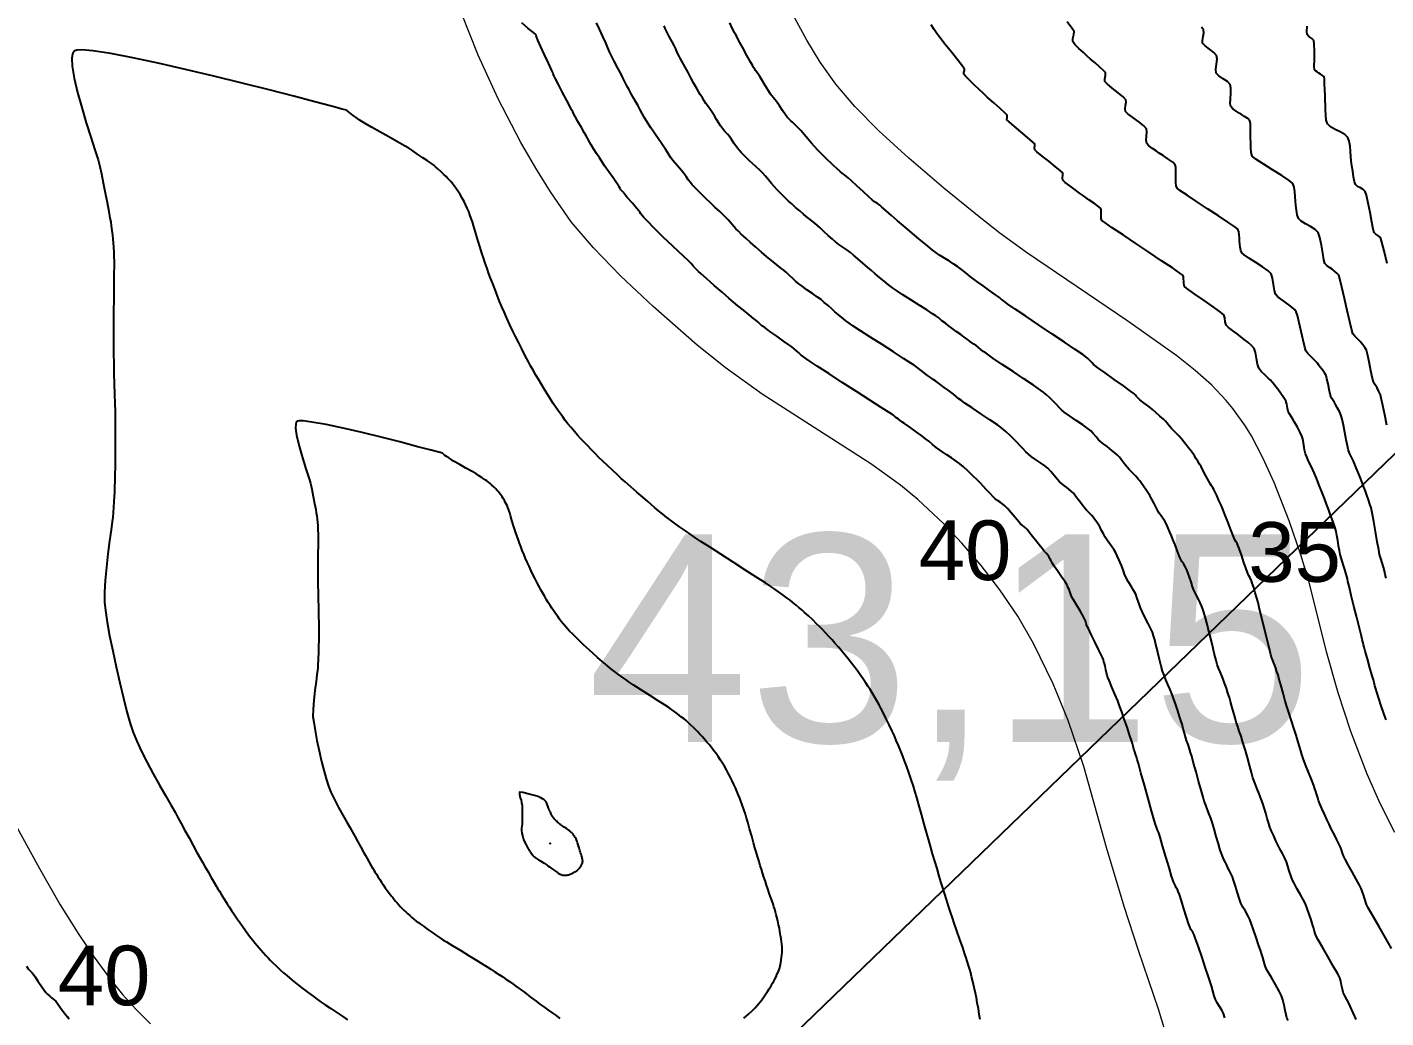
# Model space of a CAD drawing. Extents: x 27 to 849, y 0 to 853.
# Drawn here: x 456 to 571.7, y 157.4 to 241.8 of the extents above; entities that cross this region are included whole.
import ezdxf
from ezdxf.enums import TextEntityAlignment as Align

# ---------------------------------------------------------------- set-up
doc = ezdxf.new("R2010")
doc.units = 0
doc.header["$LTSCALE"] = 2
for name, color, linetype in [('Curva 1 m', 5, 'Continuous'), ('Curva Mestra', 1, 'Continuous'), ('REL_Ponto_Cotado_Altimetrico_P', 7, 'Continuous'), ('TXT - TEXTO 01', 142, 'Continuous')]:
    doc.layers.add(name, color=color, linetype=linetype)
doc.styles.add('ARIAL', font='arial.ttf')

msp = doc.modelspace()

# ---------------------------------------------------------------- linework, layer by layer
at = {"extrusion": (-0.049704, 0.050571, 0.997483), "elevation": -45.88}
msp.add_lwpolyline([(-371.68, 250.55), (-374.36, -58.63), (-849.75, -54.52), (-847.07, 254.67)], close=True, dxfattribs=at)
at = {"layer": 'Curva 1 m', "linetype": 'Continuous', "lineweight": -3}
for points, elevation in [([(558, 157.45), (557.89, 157.82), (557.75, 158.1), (557.56, 158.42), (557.36, 158.73), (557.21, 159.01), (557.1, 159.33), (556.99, 159.74), (556.87, 160.16), (556.77, 160.51), (556.63, 160.93), (556.37, 161.68), (556.07, 162.59), (555.76, 163.48), (555.52, 164.18), (555.39, 164.51), (555.28, 164.73), (555.13, 164.98), (555.02, 165.2), (554.92, 165.48), (554.74, 166.03), (554.52, 166.72), (554.31, 167.4), (554.14, 167.94), (554.05, 168.2), (553.98, 168.36), (553.88, 168.53), (553.8, 168.69), (553.73, 168.85), (553.65, 169.03), (553.58, 169.19), (553.48, 169.52), (553.26, 170.24), (552.99, 171.17), (552.71, 172.1), (552.49, 172.83), (552.38, 173.19), (552.29, 173.42), (552.19, 173.69), (552.1, 173.92), (552, 174.28), (551.77, 175.07), (551.48, 176.12), (551.16, 177.26), (550.87, 178.31), (550.65, 179.1), (550.55, 179.45), (550.48, 179.66), (550.4, 179.9), (550.34, 180.11), (550.27, 180.33), (550.2, 180.59), (550.14, 180.81), (550.06, 181.06), (549.9, 181.55), (549.68, 182.19), (549.45, 182.87), (549.24, 183.49), (549.08, 183.94), (548.89, 184.43), (548.64, 185.02), (548.39, 185.61), (548.18, 186.11), (548.06, 186.43), (547.97, 186.72), (547.88, 187.09), (547.81, 187.42), (547.76, 187.61), (547.72, 187.76), (547.67, 187.93), (547.62, 188.08), (547.51, 188.31), (547.26, 188.81), (546.95, 189.45), (546.64, 190.08), (546.39, 190.59), (546.27, 190.84), (546.21, 191.03), (546.14, 191.24), (546.07, 191.42), (545.94, 191.66), (545.69, 192.09), (545.39, 192.6), (545.13, 193.04), (544.99, 193.28), (544.9, 193.5), (544.81, 193.75), (544.74, 193.93), (544.68, 194.07), (544.61, 194.22), (544.55, 194.35), (544.4, 194.57), (544.11, 195), (543.77, 195.5), (543.48, 195.92), (543.34, 196.14), (543.22, 196.35), (543.14, 196.51), (543.09, 196.59), (543.04, 196.68), (542.93, 196.83), (542.83, 196.98), (542.77, 197.05), (542.71, 197.11), (542.61, 197.22), (542.47, 197.37), (542.32, 197.57), (542.01, 197.97), (541.64, 198.44), (541.33, 198.84), (541.18, 199.04), (541.04, 199.17), (540.9, 199.29), (540.74, 199.41), (540.58, 199.54), (540.44, 199.7), (540.15, 200.05), (539.8, 200.46), (539.49, 200.83), (539.28, 201.05), (539.1, 201.2), (538.87, 201.35), (538.64, 201.5), (538.45, 201.64), (538.27, 201.82), (538.02, 202.09), (537.72, 202.41), (537.44, 202.72), (537.19, 202.98), (536.92, 203.25), (536.55, 203.61), (536.14, 204), (535.76, 204.36), (535.44, 204.63), (535.13, 204.86), (534.74, 205.12), (534.34, 205.38), (533.98, 205.61), (533.71, 205.8), (533.44, 206.01), (533.12, 206.28), (532.81, 206.54), (532.53, 206.76), (532.21, 207), (531.72, 207.35), (531.18, 207.73), (530.74, 208.05), (530.51, 208.21), (530.36, 208.32), (530.19, 208.44), (530.06, 208.54), (529.94, 208.62), (529.82, 208.73), (529.7, 208.81), (529.43, 208.99), (528.75, 209.43), (527.78, 210.05), (526.64, 210.79), (525.43, 211.56), (524.28, 212.3), (523.3, 212.94), (522.61, 213.39), (522.32, 213.58), (522.12, 213.73), (521.91, 213.91), (521.72, 214.07), (521.53, 214.23), (521.32, 214.42), (521.12, 214.58), (520.89, 214.75), (520.42, 215.08), (519.85, 215.49), (519.27, 215.89), (518.82, 216.22), (518.59, 216.38), (518.42, 216.53), (518.24, 216.7), (518.08, 216.85), (517.87, 217.01), (517.49, 217.32), (517.01, 217.7), (516.54, 218.08), (516.16, 218.39), (515.78, 218.72), (515.19, 219.23), (514.52, 219.81), (513.89, 220.37), (513.4, 220.8), (513.18, 221.01), (513.04, 221.14), (512.89, 221.29), (512.77, 221.41), (512.66, 221.54), (512.55, 221.68), (512.44, 221.79), (512.28, 221.95), (511.93, 222.27), (511.48, 222.69), (510.99, 223.15), (510.55, 223.57), (510.21, 223.89), (509.83, 224.27), (509.36, 224.74), (508.9, 225.22), (508.53, 225.6), (508.36, 225.79), (508.27, 225.9), (508.18, 226.04), (508.09, 226.16), (507.91, 226.38), (507.55, 226.81), (507.12, 227.31), (506.76, 227.74), (506.58, 227.96), (506.51, 228.07), (506.43, 228.21), (506.36, 228.33), (506.21, 228.54), (505.91, 228.97), (505.54, 229.49), (505.19, 229.99), (504.94, 230.36), (504.74, 230.67), (504.49, 231.06), (504.25, 231.45), (504.05, 231.78), (503.94, 231.97), (503.83, 232.17), (503.71, 232.4), (503.6, 232.6), (503.46, 232.84), (503.21, 233.27), (502.92, 233.77), (502.68, 234.19), (502.56, 234.4), (502.47, 234.59), (502.38, 234.77), (502.26, 235.02), (501.97, 235.56), (501.61, 236.25), (501.26, 236.93), (500.98, 237.46), (500.86, 237.69), (500.81, 237.82), (500.77, 237.94), (500.66, 238.18), (500.41, 238.73), (500.08, 239.44), (499.76, 240.14), (499.51, 240.69), (499.41, 240.93), (499.37, 241.06), (499.33, 241.18), (499.14, 241.34), (498.69, 241.7), (498.13, 242.17)], 39), ([(563.4, 157.21), (563.28, 157.46), (563.23, 157.69), (563.15, 158.07), (563.06, 158.53), (562.96, 158.98), (562.85, 159.33), (562.65, 159.73), (562.33, 160.29), (561.98, 160.88), (561.67, 161.39), (561.5, 161.71), (561.41, 161.96), (561.32, 162.26), (561.24, 162.57), (561.17, 162.83), (561.07, 163.13), (560.89, 163.66), (560.68, 164.3), (560.46, 164.95), (560.26, 165.5), (560.14, 165.83), (559.97, 166.15), (559.76, 166.52), (559.55, 166.88), (559.38, 167.21), (559.26, 167.56), (559.09, 168.09), (558.91, 168.66), (558.76, 169.16), (558.66, 169.46), (558.55, 169.69), (558.42, 169.95), (558.28, 170.21), (558.17, 170.44), (558.06, 170.67), (557.93, 170.94), (557.81, 171.21), (557.72, 171.44), (557.62, 171.73), (557.47, 172.25), (557.28, 172.89), (557.09, 173.55), (556.92, 174.1), (556.82, 174.44), (556.69, 174.78), (556.54, 175.17), (556.38, 175.56), (556.26, 175.9), (556.16, 176.23), (555.99, 176.83), (555.78, 177.59), (555.56, 178.39), (555.35, 179.14), (555.19, 179.73), (555.1, 180.05), (555, 180.36), (554.88, 180.71), (554.76, 181.06), (554.67, 181.37), (554.57, 181.68), (554.47, 182.06), (554.37, 182.44), (554.27, 182.76), (554.16, 183.1), (554, 183.6), (553.81, 184.17), (553.62, 184.71), (553.48, 185.11), (553.34, 185.45), (553.17, 185.83), (553, 186.24), (552.84, 186.63), (552.71, 186.97), (552.59, 187.39), (552.45, 187.95), (552.31, 188.55), (552.19, 189.05), (552.12, 189.34), (552.04, 189.64), (551.94, 189.98), (551.84, 190.28), (551.71, 190.56), (551.48, 191.02), (551.21, 191.56), (550.97, 192.04), (550.83, 192.35), (550.73, 192.62), (550.63, 192.93), (550.53, 193.25), (550.43, 193.51), (550.26, 193.81), (550.03, 194.19), (549.79, 194.59), (549.62, 194.91), (549.48, 195.22), (549.34, 195.6), (549.2, 195.96), (549.1, 196.21), (548.99, 196.48), (548.85, 196.79), (548.72, 197.05), (548.55, 197.32), (548.27, 197.72), (547.99, 198.13), (547.82, 198.39), (547.68, 198.65), (547.52, 198.94), (547.42, 199.13), (547.33, 199.3), (547.22, 199.47), (547.1, 199.64), (546.92, 199.9), (546.8, 200.07), (546.69, 200.21), (546.57, 200.34), (546.44, 200.47), (546.24, 200.68), (546.07, 200.86), (545.89, 201.09), (545.6, 201.48), (545.3, 201.87), (545.11, 202.11), (544.94, 202.27), (544.73, 202.45), (544.55, 202.61), (544.35, 202.76), (544.11, 202.94), (543.92, 203.1), (543.74, 203.31), (543.48, 203.63), (543.2, 203.97), (542.94, 204.24), (542.68, 204.44), (542.31, 204.7), (541.9, 204.98), (541.53, 205.24), (541.28, 205.43), (541.05, 205.65), (540.8, 205.92), (540.55, 206.19), (540.33, 206.43), (540.07, 206.69), (539.72, 207.03), (539.35, 207.38), (539.02, 207.66), (538.65, 207.93), (538.01, 208.36), (537.24, 208.88), (536.49, 209.38), (535.88, 209.78), (535.57, 210), (535.36, 210.16), (535.12, 210.36), (534.89, 210.56), (534.68, 210.72), (534.45, 210.89), (534.11, 211.13), (533.73, 211.4), (533.39, 211.65), (533.16, 211.81), (532.95, 211.96), (532.69, 212.15), (532.44, 212.33), (532.26, 212.47), (532.03, 212.64), (531.77, 212.85), (531.55, 213.02), (531.27, 213.2), (530.64, 213.6), (529.79, 214.15), (528.83, 214.77), (527.85, 215.39), (526.98, 215.95), (526.33, 216.38), (526.01, 216.59), (525.72, 216.81), (525.4, 217.07), (525.09, 217.34), (524.81, 217.57), (524.54, 217.81), (524.22, 218.09), (523.9, 218.37), (523.62, 218.6), (523.32, 218.82), (522.89, 219.12), (522.42, 219.45), (522, 219.75), (521.72, 219.95), (521.48, 220.16), (521.21, 220.41), (520.93, 220.67), (520.7, 220.88), (520.47, 221.07), (520.18, 221.3), (519.85, 221.57), (519.53, 221.82), (519.26, 222.04), (518.98, 222.28), (518.56, 222.64), (518.08, 223.06), (517.62, 223.47), (517.24, 223.81), (517.02, 224), (516.82, 224.19), (516.59, 224.42), (516.37, 224.64), (516.2, 224.82), (516.05, 225), (515.88, 225.2), (515.7, 225.41), (515.55, 225.58), (515.34, 225.78), (514.99, 226.11), (514.58, 226.49), (514.18, 226.86), (513.88, 227.15), (513.6, 227.42), (513.27, 227.76), (512.93, 228.1), (512.65, 228.39), (512.49, 228.57), (512.31, 228.81), (512.13, 229.09), (511.96, 229.32), (511.74, 229.59), (511.39, 230), (511.04, 230.41), (510.82, 230.67), (510.68, 230.91), (510.52, 231.18), (510.37, 231.42), (510.23, 231.62), (510, 231.95), (509.74, 232.32), (509.49, 232.68), (509.31, 232.94), (509.13, 233.22), (508.93, 233.54), (508.73, 233.87), (508.56, 234.15), (508.4, 234.44), (508.22, 234.77), (508.04, 235.11), (507.88, 235.4), (507.69, 235.72), (507.46, 236.13), (507.24, 236.51), (507.1, 236.75), (506.99, 236.99), (506.86, 237.26), (506.75, 237.5), (506.59, 237.79), (506.32, 238.32), (506, 238.92), (505.74, 239.43), (505.6, 239.69), (505.54, 239.85), (505.47, 240.03), (505.41, 240.19), (505.29, 240.46), (505.04, 241), (504.75, 241.62), (504.51, 242.16)], 38), ([(569.19, 157.31), (569.08, 157.57), (568.95, 157.88), (568.81, 158.18), (568.69, 158.44), (568.56, 158.7), (568.39, 159.01), (568.22, 159.32), (568.1, 159.59), (568.03, 159.88), (567.96, 160.22), (567.9, 160.56), (567.82, 160.84), (567.63, 161.2), (567.25, 161.86), (566.79, 162.67), (566.32, 163.46), (565.96, 164.09), (565.79, 164.4), (565.71, 164.64), (565.63, 164.91), (565.56, 165.15), (565.49, 165.39), (565.36, 165.79), (565.2, 166.28), (565.03, 166.76), (564.88, 167.15), (564.69, 167.53), (564.43, 167.99), (564.15, 168.47), (563.91, 168.9), (563.75, 169.22), (563.63, 169.56), (563.5, 169.96), (563.38, 170.37), (563.27, 170.72), (563.11, 171.05), (562.91, 171.45), (562.7, 171.85), (562.53, 172.19), (562.36, 172.53), (562.18, 172.93), (562, 173.34), (561.85, 173.69), (561.75, 174), (561.63, 174.42), (561.5, 174.88), (561.37, 175.32), (561.25, 175.69), (561.12, 176.06), (560.94, 176.52), (560.74, 177), (560.56, 177.47), (560.41, 177.88), (560.27, 178.34), (560.1, 178.95), (559.93, 179.61), (559.76, 180.21), (559.64, 180.64), (559.53, 181), (559.39, 181.42), (559.24, 181.85), (559.11, 182.26), (558.99, 182.62), (558.88, 183), (558.75, 183.47), (558.62, 183.95), (558.5, 184.38), (558.4, 184.71), (558.28, 185.09), (558.14, 185.53), (557.99, 185.95), (557.87, 186.28), (557.76, 186.56), (557.61, 186.9), (557.47, 187.23), (557.36, 187.52), (557.27, 187.87), (557.11, 188.51), (556.92, 189.28), (556.73, 190.06), (556.57, 190.71), (556.48, 191.08), (556.39, 191.4), (556.28, 191.78), (556.17, 192.16), (556.06, 192.48), (555.91, 192.79), (555.73, 193.16), (555.53, 193.53), (555.38, 193.86), (555.27, 194.16), (555.14, 194.56), (555, 194.98), (554.87, 195.36), (554.78, 195.6), (554.66, 195.82), (554.51, 196.07), (554.36, 196.31), (554.24, 196.53), (554.13, 196.8), (553.96, 197.23), (553.77, 197.72), (553.59, 198.17), (553.47, 198.48), (553.34, 198.79), (553.19, 199.15), (553.03, 199.49), (552.9, 199.74), (552.77, 199.95), (552.6, 200.19), (552.43, 200.43), (552.3, 200.63), (552.15, 200.89), (551.98, 201.24), (551.81, 201.56), (551.71, 201.76), (551.61, 201.92), (551.5, 202.1), (551.4, 202.26), (551.28, 202.44), (551.08, 202.71), (550.89, 202.99), (550.77, 203.16), (550.66, 203.29), (550.54, 203.44), (550.42, 203.57), (550.29, 203.7), (550.09, 203.92), (549.86, 204.15), (549.68, 204.34), (549.53, 204.53), (549.36, 204.76), (549.19, 204.99), (549.04, 205.18), (548.86, 205.35), (548.63, 205.55), (548.4, 205.76), (548.19, 205.93), (547.98, 206.1), (547.71, 206.3), (547.45, 206.5), (547.25, 206.67), (547.04, 206.91), (546.81, 207.19), (546.6, 207.43), (546.36, 207.61), (545.91, 207.93), (545.35, 208.32), (544.79, 208.71), (544.34, 209.03), (544.1, 209.21), (543.9, 209.41), (543.67, 209.66), (543.47, 209.87), (543.3, 210.05), (543.07, 210.27), (542.82, 210.51), (542.6, 210.7), (542.31, 210.9), (541.71, 211.31), (540.89, 211.86), (539.98, 212.48), (539.06, 213.09), (538.26, 213.63), (537.68, 214.03), (537.42, 214.2), (537.23, 214.36), (537.02, 214.53), (536.83, 214.69), (536.64, 214.82), (536.36, 215.02), (536.07, 215.23), (535.82, 215.41), (535.53, 215.62), (535.14, 215.9), (534.75, 216.18), (534.45, 216.4), (534.21, 216.59), (533.92, 216.81), (533.64, 217.04), (533.39, 217.23), (533.12, 217.4), (532.62, 217.72), (531.97, 218.14), (531.27, 218.58), (530.59, 219.01), (530.04, 219.37), (529.7, 219.61), (529.36, 219.86), (528.99, 220.17), (528.6, 220.49), (528.23, 220.81), (527.91, 221.08), (527.57, 221.37), (527.17, 221.72), (526.75, 222.08), (526.38, 222.4), (526.12, 222.62), (525.83, 222.83), (525.48, 223.07), (525.14, 223.31), (524.85, 223.52), (524.59, 223.74), (524.24, 224.06), (523.87, 224.41), (523.54, 224.72), (523.31, 224.92), (523.09, 225.1), (522.84, 225.31), (522.58, 225.51), (522.36, 225.69), (522.14, 225.88), (521.82, 226.15), (521.46, 226.46), (521.12, 226.76), (520.86, 227), (520.57, 227.28), (520.23, 227.62), (519.89, 227.96), (519.64, 228.23), (519.41, 228.49), (519.15, 228.8), (518.89, 229.11), (518.66, 229.37), (518.4, 229.62), (518.09, 229.91), (517.78, 230.19), (517.54, 230.41), (517.32, 230.63), (517.07, 230.88), (516.82, 231.14), (516.62, 231.36), (516.42, 231.62), (516.2, 231.93), (515.99, 232.25), (515.82, 232.49), (515.65, 232.7), (515.44, 232.93), (515.23, 233.17), (515.07, 233.39), (514.91, 233.63), (514.73, 233.94), (514.55, 234.25), (514.39, 234.51), (514.22, 234.76), (514.02, 235.04), (513.82, 235.31), (513.68, 235.52), (513.52, 235.78), (513.33, 236.07), (513.18, 236.33), (513.04, 236.59), (512.8, 237.02), (512.54, 237.5), (512.31, 237.94), (512.16, 238.21), (512.04, 238.41), (511.9, 238.65), (511.76, 238.9), (511.64, 239.11), (511.53, 239.34), (511.38, 239.65), (511.24, 239.96), (511.11, 240.23), (510.94, 240.56), (510.7, 241), (510.48, 241.42), (510.35, 241.69), (510.25, 241.93)], 37), ([(572.22, 163.34), (571.7, 164.25), (571.14, 165.24), (570.62, 166.14), (570.23, 166.81), (570.07, 167.1), (570.01, 167.28), (569.96, 167.47), (569.91, 167.63), (569.82, 167.91), (569.71, 168.22), (569.62, 168.47), (569.47, 168.75), (569.2, 169.26), (568.85, 169.87), (568.52, 170.48), (568.25, 170.97), (568.11, 171.23), (568.03, 171.46), (567.95, 171.74), (567.87, 171.98), (567.76, 172.2), (567.56, 172.6), (567.32, 173.08), (567.08, 173.55), (566.89, 173.94), (566.71, 174.33), (566.49, 174.8), (566.28, 175.27), (566.1, 175.68), (565.99, 175.94), (565.92, 176.17), (565.84, 176.44), (565.76, 176.71), (565.69, 176.94), (565.59, 177.22), (565.39, 177.73), (565.14, 178.36), (564.89, 179), (564.69, 179.53), (564.57, 179.86), (564.48, 180.17), (564.37, 180.55), (564.27, 180.92), (564.18, 181.24), (564.07, 181.59), (563.89, 182.12), (563.69, 182.75), (563.48, 183.37), (563.32, 183.88), (563.16, 184.42), (562.97, 185.1), (562.78, 185.79), (562.62, 186.36), (562.54, 186.66), (562.45, 186.92), (562.35, 187.21), (562.27, 187.44), (562.19, 187.64), (562.09, 187.87), (562.02, 188.06), (561.94, 188.35), (561.78, 188.99), (561.57, 189.85), (561.34, 190.79), (561.12, 191.68), (560.94, 192.4), (560.84, 192.81), (560.73, 193.18), (560.6, 193.63), (560.47, 194.08), (560.35, 194.46), (560.28, 194.67), (560.17, 194.9), (560.04, 195.14), (559.94, 195.37), (559.83, 195.67), (559.64, 196.23), (559.42, 196.87), (559.23, 197.42), (559.13, 197.69), (559.05, 197.84), (558.95, 198.01), (558.86, 198.15), (558.75, 198.43), (558.53, 199), (558.26, 199.68), (558.01, 200.32), (557.84, 200.76), (557.69, 201.09), (557.51, 201.51), (557.32, 201.92), (557.17, 202.26), (557.08, 202.44), (556.99, 202.58), (556.87, 202.74), (556.78, 202.88), (556.64, 203.14), (556.39, 203.61), (556.14, 204.09), (555.99, 204.38), (555.86, 204.6), (555.72, 204.84), (555.58, 205.05), (555.42, 205.29), (555.16, 205.66), (554.9, 206.02), (554.73, 206.25), (554.59, 206.42), (554.43, 206.62), (554.28, 206.79), (554.08, 207), (553.77, 207.32), (553.46, 207.64), (553.29, 207.83), (553.19, 207.96), (553.07, 208.11), (552.97, 208.24), (552.79, 208.41), (552.48, 208.69), (552.13, 208.99), (551.84, 209.25), (551.53, 209.5), (551.13, 209.8), (550.78, 210.08), (550.59, 210.24), (550.48, 210.36), (550.37, 210.5), (550.26, 210.62), (549.99, 210.82), (549.37, 211.25), (548.59, 211.81), (547.81, 212.36), (547.2, 212.79), (546.93, 212.99), (546.83, 213.09), (546.72, 213.21), (546.62, 213.32), (546.49, 213.44), (546.33, 213.6), (546.18, 213.73), (545.91, 213.92), (545.27, 214.36), (544.35, 214.98), (543.27, 215.7), (542.14, 216.47), (541.07, 217.19), (540.16, 217.8), (539.52, 218.23), (539.27, 218.41), (539.12, 218.53), (538.97, 218.65), (538.84, 218.75), (538.64, 218.89), (538.47, 219.01), (538.27, 219.16), (537.88, 219.43), (537.42, 219.77), (536.97, 220.09), (536.65, 220.33), (536.32, 220.58), (535.94, 220.88), (535.57, 221.18), (535.23, 221.43), (534.94, 221.63), (534.55, 221.87), (534.13, 222.13), (533.72, 222.39), (533.39, 222.62), (533.09, 222.85), (532.7, 223.17), (532.25, 223.53), (531.79, 223.92), (531.36, 224.28), (531, 224.58), (530.62, 224.91), (530.14, 225.32), (529.63, 225.76), (529.17, 226.17), (528.81, 226.48), (528.62, 226.64), (528.42, 226.78), (528.18, 226.94), (527.98, 227.09), (527.72, 227.32), (527.23, 227.77), (526.66, 228.29), (526.18, 228.74), (525.93, 228.96), (525.78, 229.08), (525.61, 229.22), (525.45, 229.34), (525.25, 229.52), (524.96, 229.77), (524.71, 230), (524.5, 230.2), (524.15, 230.54), (523.75, 230.94), (523.36, 231.33), (523.07, 231.63), (522.81, 231.93), (522.49, 232.3), (522.18, 232.67), (521.92, 232.98), (521.76, 233.15), (521.59, 233.33), (521.38, 233.52), (521.21, 233.68), (521.06, 233.82), (520.89, 234), (520.74, 234.15), (520.6, 234.35), (520.35, 234.7), (520.07, 235.11), (519.82, 235.46), (519.68, 235.65), (519.56, 235.79), (519.42, 235.96), (519.31, 236.1), (519.14, 236.37), (518.86, 236.85), (518.57, 237.33), (518.4, 237.6), (518.29, 237.77), (518.15, 237.96), (518.05, 238.11), (517.97, 238.23), (517.88, 238.38), (517.8, 238.51), (517.64, 238.8), (517.31, 239.4), (516.93, 240.11), (516.6, 240.71), (516.44, 241.01), (516.36, 241.15), (516.26, 241.32), (516.18, 241.46), (516.06, 241.72), (515.84, 242.18)], 36), ([(571.74, 182.83), (571.56, 183.35), (571.34, 184), (571.13, 184.65), (570.97, 185.18), (570.88, 185.47), (570.8, 185.71), (570.73, 185.99), (570.66, 186.23), (570.56, 186.58), (570.37, 187.25), (570.15, 188.02), (569.97, 188.68), (569.87, 189.02), (569.82, 189.22), (569.77, 189.45), (569.72, 189.65), (569.64, 189.96), (569.47, 190.64), (569.25, 191.54), (569.01, 192.51), (568.78, 193.41), (568.62, 194.09), (568.54, 194.4), (568.5, 194.6), (568.45, 194.82), (568.41, 195.02), (568.34, 195.23), (568.22, 195.61), (568.08, 196.06), (567.94, 196.52), (567.84, 196.89), (567.77, 197.24), (567.7, 197.65), (567.63, 198.09), (567.56, 198.52), (567.48, 198.87), (567.37, 199.26), (567.2, 199.74), (567.02, 200.26), (566.83, 200.77), (566.68, 201.2), (566.5, 201.66), (566.27, 202.25), (566.03, 202.86), (565.81, 203.41), (565.65, 203.8), (565.51, 204.11), (565.33, 204.48), (565.15, 204.86), (565, 205.21), (564.89, 205.48), (564.81, 205.81), (564.75, 206.21), (564.68, 206.6), (564.59, 206.93), (564.43, 207.29), (564.19, 207.75), (563.95, 208.17), (563.81, 208.43), (563.67, 208.64), (563.52, 208.87), (563.4, 209.09), (563.34, 209.36), (563.28, 209.7), (563.2, 209.99), (563.04, 210.25), (562.78, 210.62), (562.52, 210.97), (562.35, 211.19), (562.21, 211.37), (562.04, 211.57), (561.89, 211.74), (561.71, 211.91), (561.42, 212.19), (561.12, 212.49), (560.9, 212.77), (560.79, 213.12), (560.71, 213.6), (560.62, 214.09), (560.5, 214.44), (560.28, 214.7), (559.98, 214.97), (559.65, 215.22), (559.37, 215.44), (559.06, 215.68), (558.67, 215.96), (558.32, 216.23), (558.12, 216.43), (558.04, 216.7), (558.01, 217.04), (557.93, 217.31), (557.65, 217.54), (557.03, 217.98), (556.25, 218.52), (555.47, 219.06), (554.86, 219.48), (554.6, 219.68), (554.55, 219.82), (554.53, 220.01), (554.51, 220.18), (554.5, 220.34), (554.48, 220.53), (554.44, 220.68), (554.19, 220.86), (553.55, 221.3), (552.63, 221.91), (551.55, 222.64), (550.42, 223.39), (549.34, 224.12), (548.42, 224.73), (547.78, 225.17), (547.53, 225.35), (547.49, 225.5), (547.49, 225.69), (547.48, 225.85), (547.49, 226.02), (547.49, 226.21), (547.46, 226.35), (547.28, 226.5), (546.9, 226.78), (546.43, 227.11), (545.97, 227.43), (545.64, 227.67), (545.26, 227.94), (544.81, 228.28), (544.42, 228.58), (544.22, 228.77), (544.2, 228.96), (544.22, 229.21), (544.21, 229.4), (544.01, 229.58), (543.57, 229.94), (543.01, 230.39), (542.45, 230.83), (542.01, 231.18), (541.82, 231.36), (541.81, 231.51), (541.84, 231.7), (541.83, 231.86), (541.64, 232.04), (541.2, 232.42), (540.64, 232.9), (540.07, 233.37), (539.63, 233.74), (539.45, 233.92), (539.46, 234.11), (539.48, 234.3), (539.29, 234.49), (538.87, 234.87), (538.33, 235.35), (537.81, 235.82), (537.43, 236.17), (537.09, 236.49), (536.67, 236.9), (536.25, 237.31), (535.93, 237.64), (535.79, 237.8), (535.79, 237.94), (535.83, 238.1), (535.84, 238.24), (535.67, 238.47), (535.27, 238.98), (534.75, 239.65), (534.2, 240.33), (533.74, 240.91), (533.48, 241.26), (533.26, 241.6), (533.01, 242)], 34), ([(571.75, 194.88), (571.68, 195.21), (571.62, 195.5), (571.53, 195.81), (571.41, 196.18), (571.29, 196.57), (571.19, 196.9), (571.12, 197.29), (570.99, 197.99), (570.84, 198.85), (570.69, 199.72), (570.56, 200.44), (570.47, 200.87), (570.37, 201.19), (570.25, 201.56), (570.11, 201.94), (569.98, 202.3), (569.86, 202.62), (569.73, 202.96), (569.56, 203.4), (569.38, 203.87), (569.21, 204.28), (569.09, 204.57), (568.96, 204.86), (568.8, 205.19), (568.64, 205.53), (568.52, 205.83), (568.45, 206.14), (568.35, 206.66), (568.23, 207.29), (568.11, 207.91), (568.01, 208.42), (567.93, 208.72), (567.8, 209.01), (567.62, 209.35), (567.45, 209.66), (567.34, 209.84), (567.24, 210), (567.12, 210.18), (567.04, 210.34), (566.98, 210.56), (566.9, 210.96), (566.81, 211.44), (566.71, 211.87), (566.63, 212.15), (566.5, 212.38), (566.3, 212.65), (566.11, 212.89), (566, 213.05), (565.89, 213.18), (565.77, 213.33), (565.65, 213.46), (565.52, 213.59), (565.3, 213.79), (565.07, 214.02), (564.91, 214.23), (564.82, 214.55), (564.68, 215.15), (564.51, 215.9), (564.35, 216.64), (564.21, 217.25), (564.1, 217.56), (563.94, 217.76), (563.71, 217.96), (563.47, 218.15), (563.26, 218.31), (563.04, 218.48), (562.76, 218.66), (562.5, 218.86), (562.32, 219.06), (562.23, 219.39), (562.16, 219.89), (562.08, 220.42), (561.95, 220.81), (561.69, 221.06), (561.22, 221.39), (560.66, 221.76), (560.1, 222.11), (559.66, 222.41), (559.45, 222.59), (559.37, 222.79), (559.32, 223.07), (559.3, 223.35), (559.27, 223.59), (559.25, 223.83), (559.23, 224.11), (559.19, 224.38), (559.12, 224.59), (558.87, 224.79), (558.28, 225.19), (557.46, 225.73), (556.53, 226.34), (555.6, 226.95), (554.79, 227.49), (554.19, 227.89), (553.94, 228.09), (553.88, 228.3), (553.85, 228.57), (553.85, 228.85), (553.85, 229.09), (553.84, 229.33), (553.85, 229.61), (553.85, 229.88), (553.79, 230.09), (553.57, 230.31), (553.17, 230.59), (552.75, 230.87), (552.43, 231.08), (552.16, 231.26), (551.84, 231.48), (551.55, 231.7), (551.36, 231.91), (551.32, 232.18), (551.35, 232.53), (551.38, 232.89), (551.34, 233.16), (551.11, 233.4), (550.68, 233.73), (550.18, 234.1), (549.76, 234.42), (549.55, 234.63), (549.53, 234.85), (549.56, 235.13), (549.6, 235.41), (549.57, 235.63), (549.36, 235.86), (548.92, 236.22), (548.42, 236.62), (547.99, 236.97), (547.78, 237.17), (547.78, 237.41), (547.84, 237.7), (547.84, 237.94), (547.68, 238.12), (547.36, 238.41), (546.97, 238.76), (546.58, 239.09), (546.3, 239.34), (545.98, 239.64), (545.59, 240), (545.25, 240.34), (545.07, 240.57), (545.08, 240.84), (545.16, 241.17), (545.18, 241.44), (544.99, 241.73), (544.59, 242.25)], 33), ([(571.83, 221.69), (571.58, 222.75), (571.39, 223.51), (571.31, 223.81), (571.18, 223.95), (571.03, 224.06), (570.87, 224.18), (570.72, 224.31), (570.65, 224.59), (570.53, 225.21), (570.38, 226.02), (570.22, 226.83), (570.07, 227.49), (569.97, 227.81), (569.8, 227.97), (569.56, 228.11), (569.31, 228.25), (569.14, 228.41), (569.06, 228.64), (568.98, 229.05), (568.9, 229.53), (568.84, 230.01), (568.78, 230.41), (568.74, 230.78), (568.71, 231.22), (568.68, 231.67), (568.61, 232.09), (568.49, 232.41), (568.23, 232.65), (567.84, 232.88), (567.4, 233.1), (567.01, 233.33), (566.76, 233.57), (566.65, 233.89), (566.6, 234.3), (566.58, 234.76), (566.58, 235.2), (566.57, 235.57), (566.55, 235.98), (566.53, 236.47), (566.51, 236.97), (566.49, 237.37), (566.46, 237.57), (566.33, 237.7), (566.15, 237.81), (566.01, 237.9), (565.88, 237.99), (565.74, 238.08), (565.65, 238.18), (565.63, 238.46), (565.64, 239.05), (565.64, 239.75), (565.63, 240.36), (565.6, 240.68), (565.43, 240.84), (565.18, 241.01), (565.01, 241.17), (564.99, 241.43), (565.01, 241.9)], 31), ([(571.8, 207.92), (571.63, 208.79), (571.47, 209.6), (571.34, 210.22), (571.27, 210.51), (571.14, 210.78), (570.98, 211.08), (570.87, 211.26), (570.77, 211.43), (570.67, 211.6), (570.6, 211.9), (570.46, 212.54), (570.3, 213.3), (570.16, 213.96), (570.07, 214.3), (569.93, 214.52), (569.76, 214.75), (569.64, 214.9), (569.53, 215.04), (569.41, 215.18), (569.28, 215.3), (569.07, 215.5), (568.92, 215.69), (568.83, 216.01), (568.66, 216.72), (568.44, 217.68), (568.2, 218.7), (567.98, 219.65), (567.8, 220.37), (567.71, 220.69), (567.55, 220.86), (567.34, 221.04), (567.15, 221.19), (566.94, 221.34), (566.69, 221.51), (566.52, 221.69), (566.45, 221.98), (566.36, 222.56), (566.25, 223.25), (566.11, 223.89), (565.96, 224.31), (565.7, 224.57), (565.31, 224.82), (564.89, 225.06), (564.52, 225.29), (564.29, 225.5), (564.18, 225.81), (564.11, 226.22), (564.06, 226.64), (564.02, 227), (563.99, 227.35), (563.96, 227.78), (563.91, 228.19), (563.81, 228.5), (563.49, 228.76), (562.86, 229.17), (562.07, 229.66), (561.29, 230.16), (560.66, 230.57), (560.35, 230.83), (560.25, 231.14), (560.22, 231.55), (560.22, 231.97), (560.21, 232.33), (560.2, 232.7), (560.2, 233.14), (560.19, 233.56), (560.13, 233.83), (559.96, 234.02), (559.69, 234.2), (559.42, 234.36), (559.22, 234.49), (558.97, 234.66), (558.69, 234.85), (558.51, 235.04), (558.48, 235.28), (558.5, 235.69), (558.53, 236.17), (558.53, 236.61), (558.47, 236.92), (558.24, 237.17), (557.87, 237.41), (557.5, 237.66), (557.28, 237.9), (557.24, 238.22), (557.29, 238.65), (557.35, 239.07), (557.31, 239.4), (557.08, 239.66), (556.7, 239.94), (556.33, 240.21), (556.12, 240.43), (556.1, 240.68), (556.16, 241), (556.22, 241.33), (556.2, 241.58), (556.03, 241.8)], 32), ([(537.17, 157.3), (537.1, 157.74), (537.02, 158.24), (536.93, 158.73), (536.86, 159.14), (536.77, 159.55), (536.66, 160.04), (536.55, 160.54), (536.44, 160.97), (536.37, 161.27), (536.29, 161.57), (536.19, 161.91), (536.08, 162.26), (535.99, 162.55), (535.88, 162.88), (535.69, 163.44), (535.45, 164.13), (535.2, 164.85), (534.97, 165.5), (534.82, 165.96), (534.66, 166.43), (534.49, 166.96), (534.31, 167.52), (534.14, 168.06), (533.99, 168.52), (533.86, 168.95), (533.69, 169.51), (533.5, 170.15), (533.3, 170.8), (533.12, 171.42), (532.97, 171.94), (532.82, 172.45), (532.63, 173.15), (532.41, 173.95), (532.18, 174.79), (531.96, 175.57), (531.78, 176.22), (531.65, 176.66), (531.49, 177.16), (531.29, 177.75), (531.09, 178.35), (530.9, 178.9), (530.74, 179.33), (530.59, 179.72), (530.41, 180.16), (530.22, 180.63), (530.03, 181.07), (529.87, 181.45), (529.67, 181.87), (529.42, 182.4), (529.15, 182.95), (528.9, 183.45), (528.72, 183.81), (528.56, 184.1), (528.37, 184.43), (528.17, 184.78), (527.97, 185.11), (527.8, 185.4), (527.62, 185.68), (527.4, 186), (527.18, 186.33), (526.96, 186.65), (526.77, 186.92), (526.52, 187.25), (526.22, 187.64), (525.92, 188.02), (525.67, 188.34), (525.41, 188.64), (525.11, 189), (524.81, 189.35), (524.56, 189.63), (524.31, 189.9), (524.03, 190.21), (523.74, 190.51), (523.48, 190.77), (523.24, 191.01), (522.91, 191.33), (522.54, 191.67), (522.22, 191.97), (521.99, 192.18), (521.76, 192.37), (521.49, 192.59), (521.22, 192.81), (520.98, 193), (520.74, 193.18), (520.39, 193.43), (519.99, 193.72), (519.59, 194), (519.26, 194.23), (518.88, 194.48), (518.16, 194.95), (517.21, 195.55), (516.15, 196.24), (515.08, 196.92), (514.12, 197.54), (513.38, 198.02), (512.96, 198.3), (512.55, 198.58), (512.07, 198.91), (511.58, 199.26), (511.13, 199.58), (510.8, 199.83), (510.5, 200.06), (510.15, 200.34), (509.79, 200.63), (509.45, 200.9), (509.16, 201.15), (508.86, 201.4), (508.43, 201.78), (507.92, 202.22), (507.41, 202.67), (506.95, 203.08), (506.61, 203.38), (506.26, 203.71), (505.85, 204.09), (505.42, 204.49), (505.03, 204.86), (504.71, 205.17), (504.42, 205.46), (504.07, 205.81), (503.72, 206.17), (503.39, 206.51), (503.13, 206.79), (502.89, 207.06), (502.62, 207.37), (502.33, 207.71), (502.07, 208.03), (501.84, 208.32), (501.62, 208.63), (501.35, 209), (501.07, 209.4), (500.82, 209.77), (500.63, 210.05), (500.43, 210.36), (500.2, 210.73), (499.97, 211.1), (499.78, 211.42), (499.58, 211.76), (499.34, 212.18), (499.1, 212.6), (498.89, 212.96), (498.7, 213.31), (498.43, 213.82), (498.13, 214.4), (497.84, 214.97), (497.6, 215.45), (497.38, 215.91), (497.13, 216.45), (496.87, 217.02), (496.63, 217.55), (496.44, 218), (496.25, 218.44), (496.04, 218.97), (495.83, 219.52), (495.63, 220.02), (495.48, 220.43), (495.34, 220.81), (495.18, 221.26), (495.02, 221.72), (494.87, 222.17), (494.74, 222.56), (494.59, 223.03), (494.4, 223.68), (494.19, 224.35), (494.02, 224.92), (493.93, 225.23), (493.83, 225.51), (493.72, 225.83), (493.61, 226.11), (493.49, 226.39), (493.35, 226.7), (493.22, 226.97), (493.07, 227.24), (492.89, 227.55), (492.72, 227.82), (492.57, 228.02), (492.38, 228.28), (492.2, 228.51), (492.08, 228.66), (491.96, 228.8), (491.82, 228.95), (491.69, 229.08), (491.53, 229.24), (491.26, 229.49), (490.98, 229.74), (490.79, 229.91), (490.63, 230.04), (490.44, 230.19), (490.27, 230.31), (490.08, 230.44), (489.72, 230.68), (489.29, 230.97), (488.86, 231.26), (488.5, 231.49), (488.14, 231.7), (487.54, 232.04), (486.81, 232.46), (486.04, 232.9), (485.33, 233.3), (484.79, 233.61), (484.52, 233.77), (484.29, 233.92), (484.02, 234.1), (483.77, 234.27), (483.62, 234.39), (483.49, 234.5), (483.34, 234.63), (483.2, 234.73), (482.85, 234.83), (481.92, 235.08), (480.52, 235.45), (478.72, 235.92), (476.62, 236.46), (474.32, 237.04), (471.92, 237.63), (469.5, 238.21), (467.17, 238.74), (465.01, 239.2), (463.12, 239.56), (461.6, 239.79), (460.7, 239.87), (460.25, 239.85), (460.07, 239.8), (460.02, 239.76), (459.96, 239.7), (459.88, 239.52), (459.82, 239.15), (459.85, 238.49), (460.01, 237.45), (460.29, 236.25), (460.65, 234.97), (461.04, 233.67), (461.43, 232.44), (461.78, 231.36), (462.05, 230.51), (462.2, 229.95), (462.33, 229.32), (462.48, 228.54), (462.65, 227.69), (462.81, 226.86), (462.95, 226.12), (463.06, 225.55), (463.12, 225.23), (463.17, 224.89), (463.22, 224.49), (463.27, 224.09), (463.3, 223.74), (463.33, 223.44), (463.35, 223.06), (463.38, 222.64), (463.39, 222.24), (463.41, 221.89), (463.41, 221.51), (463.4, 220.78), (463.39, 219.82), (463.38, 218.7), (463.37, 217.53), (463.36, 216.41), (463.36, 215.42), (463.36, 214.67), (463.37, 213.99), (463.38, 213.19), (463.4, 212.32), (463.43, 211.42), (463.45, 210.56), (463.47, 209.77), (463.49, 209.11), (463.49, 208.62), (463.5, 208.03), (463.5, 207.33), (463.51, 206.58), (463.51, 205.86), (463.51, 205.23), (463.5, 204.78), (463.5, 204.31), (463.48, 203.75), (463.47, 203.17), (463.45, 202.64), (463.44, 202.22), (463.42, 201.84), (463.39, 201.39), (463.36, 200.92), (463.33, 200.48), (463.31, 200.09), (463.26, 199.7), (463.16, 198.99), (463.03, 198.05), (462.89, 196.97), (462.76, 195.83), (462.65, 194.7), (462.59, 193.68), (462.6, 192.84), (462.67, 192.12), (462.82, 191.15), (463.03, 189.98), (463.29, 188.69), (463.58, 187.34), (463.89, 185.98), (464.2, 184.68), (464.51, 183.5), (464.79, 182.5), (465.04, 181.75), (465.34, 181), (465.75, 180.13), (466.23, 179.19), (466.75, 178.22), (467.28, 177.27), (467.79, 176.38), (468.24, 175.59), (468.6, 174.95), (468.85, 174.5), (469.12, 174), (469.45, 173.4), (469.8, 172.76), (470.15, 172.12), (470.47, 171.53), (470.74, 171.05), (470.93, 170.71), (471.15, 170.33), (471.41, 169.87), (471.68, 169.4), (471.93, 168.96), (472.13, 168.62), (472.13, 168.62), (472.17, 168.56), (472.25, 168.43), (472.38, 168.22), (472.57, 167.91), (472.82, 167.51), (473.04, 167.16), (473.22, 166.89), (473.42, 166.58), (473.66, 166.23), (473.9, 165.87), (474.11, 165.57), (474.34, 165.25), (474.61, 164.88), (474.87, 164.52), (475.07, 164.27), (475.22, 164.07), (475.41, 163.83), (475.6, 163.6), (475.76, 163.41), (475.93, 163.21), (476.13, 162.98), (476.34, 162.75), (476.52, 162.55), (476.71, 162.36), (476.94, 162.13), (477.18, 161.89), (477.38, 161.7), (477.59, 161.5), (477.85, 161.27), (478.12, 161.04), (478.35, 160.85), (478.58, 160.65), (478.86, 160.43), (479.15, 160.2), (479.39, 160.01), (479.63, 159.83), (479.97, 159.57), (480.36, 159.29), (480.74, 159.02), (481.06, 158.79), (481.4, 158.55), (481.86, 158.24), (482.38, 157.89), (482.88, 157.56), (483.3, 157.29)], 41), ([(517.05, 157.41), (517.44, 157.76), (517.81, 158.1), (518.02, 158.3), (518.16, 158.47), (518.32, 158.66), (518.46, 158.83), (518.58, 158.99), (518.75, 159.23), (518.93, 159.48), (519.07, 159.69), (519.21, 159.91), (519.36, 160.17), (519.5, 160.41), (519.6, 160.57), (519.69, 160.75), (519.79, 160.95), (519.87, 161.13), (519.96, 161.34), (520.07, 161.62), (520.15, 161.88), (520.19, 162.16), (520.25, 162.58), (520.3, 163), (520.32, 163.26), (520.31, 163.48), (520.29, 163.73), (520.26, 163.95), (520.23, 164.16), (520.18, 164.47), (520.12, 164.81), (520.07, 165.09), (520.01, 165.37), (519.94, 165.7), (519.86, 166.02), (519.81, 166.23), (519.75, 166.45), (519.68, 166.7), (519.61, 166.91), (519.53, 167.14), (519.4, 167.53), (519.24, 167.99), (519.09, 168.43), (518.98, 168.74), (518.88, 169.06), (518.76, 169.42), (518.64, 169.79), (518.54, 170.11), (518.45, 170.39), (518.34, 170.77), (518.21, 171.19), (518.09, 171.59), (517.99, 171.93), (517.87, 172.35), (517.72, 172.92), (517.54, 173.55), (517.39, 174.1), (517.28, 174.46), (517.18, 174.8), (517.04, 175.2), (516.91, 175.59), (516.8, 175.89), (516.7, 176.15), (516.57, 176.46), (516.45, 176.76), (516.33, 177.02), (516.2, 177.31), (516.02, 177.68), (515.85, 178.03), (515.72, 178.28), (515.57, 178.56), (515.39, 178.87), (515.23, 179.13), (515.06, 179.4), (514.85, 179.69), (514.68, 179.95), (514.49, 180.19), (514.28, 180.47), (514.09, 180.71), (513.9, 180.93), (513.68, 181.19), (513.49, 181.4), (513.31, 181.59), (513.1, 181.82), (512.92, 182.01), (512.75, 182.17), (512.51, 182.4), (512.28, 182.61), (512.12, 182.76), (511.95, 182.9), (511.75, 183.06), (511.58, 183.2), (511.41, 183.33), (511.16, 183.51), (510.89, 183.7), (510.66, 183.86), (510.34, 184.06), (509.74, 184.45), (509, 184.93), (508.25, 185.41), (507.63, 185.81), (507.29, 186.03), (507.01, 186.23), (506.68, 186.46), (506.37, 186.68), (506.13, 186.85), (505.93, 187.01), (505.69, 187.2), (505.46, 187.39), (505.26, 187.56), (504.99, 187.79), (504.59, 188.13), (504.19, 188.49), (503.9, 188.75), (503.65, 188.98), (503.37, 189.24), (503.1, 189.5), (502.88, 189.71), (502.68, 189.91), (502.44, 190.15), (502.21, 190.38), (502.03, 190.57), (501.87, 190.76), (501.68, 190.98), (501.5, 191.2), (501.34, 191.39), (501.19, 191.61), (501, 191.87), (500.83, 192.12), (500.7, 192.32), (500.55, 192.55), (500.38, 192.82), (500.24, 193.05), (500.09, 193.31), (499.92, 193.61), (499.77, 193.88), (499.63, 194.13), (499.44, 194.49), (499.24, 194.88), (499.07, 195.21), (498.92, 195.52), (498.75, 195.9), (498.59, 196.26), (498.45, 196.57), (498.33, 196.88), (498.18, 197.24), (498.04, 197.59), (497.94, 197.87), (497.84, 198.13), (497.74, 198.44), (497.63, 198.75), (497.54, 199.01), (497.44, 199.34), (497.3, 199.79), (497.18, 200.21), (497.11, 200.44), (497.06, 200.59), (497, 200.76), (496.94, 200.91), (496.88, 201.06), (496.8, 201.22), (496.73, 201.37), (496.65, 201.51), (496.55, 201.68), (496.46, 201.82), (496.35, 201.98), (496.21, 202.16), (496.12, 202.27), (496.02, 202.39), (495.92, 202.5), (495.78, 202.62), (495.58, 202.81), (495.43, 202.94), (495.3, 203.05), (495.15, 203.16), (495.01, 203.26), (494.75, 203.43), (494.45, 203.63), (494.21, 203.79), (493.9, 203.97), (493.38, 204.26), (492.81, 204.59), (492.32, 204.86), (492.08, 205.01), (491.91, 205.12), (491.71, 205.25), (491.59, 205.34), (491.48, 205.43), (491.37, 205.52), (491.08, 205.6), (490.31, 205.81), (489.17, 206.11), (487.76, 206.48), (486.17, 206.88), (484.53, 207.28), (482.92, 207.65), (481.46, 207.96), (480.25, 208.18), (479.52, 208.27), (479.16, 208.27), (479.01, 208.24), (478.97, 208.21), (478.93, 208.16), (478.88, 208), (478.86, 207.66), (478.94, 207.05), (479.16, 206.13), (479.45, 205.14), (479.75, 204.2), (480, 203.44), (480.14, 202.97), (480.24, 202.47), (480.36, 201.85), (480.48, 201.23), (480.58, 200.72), (480.63, 200.44), (480.67, 200.19), (480.7, 199.9), (480.73, 199.64), (480.75, 199.35), (480.77, 198.98), (480.78, 198.66), (480.78, 198.34), (480.78, 197.73), (480.77, 196.95), (480.76, 196.12), (480.76, 195.36), (480.76, 194.79), (480.77, 194.29), (480.78, 193.69), (480.8, 193.06), (480.81, 192.45), (480.82, 191.93), (480.83, 191.56), (480.84, 191.17), (480.84, 190.7), (480.84, 190.23), (480.84, 189.8), (480.84, 189.5), (480.83, 189.18), (480.82, 188.8), (480.81, 188.43), (480.8, 188.13), (480.79, 187.87), (480.77, 187.56), (480.75, 187.26), (480.73, 186.99), (480.69, 186.67), (480.61, 186.08), (480.51, 185.32), (480.42, 184.51), (480.36, 183.74), (480.35, 183.11), (480.41, 182.61), (480.53, 181.91), (480.69, 181.07), (480.88, 180.17), (481.08, 179.27), (481.29, 178.42), (481.49, 177.71), (481.66, 177.18), (481.88, 176.65), (482.18, 176.03), (482.53, 175.37), (482.9, 174.71), (483.23, 174.12), (483.51, 173.63), (483.7, 173.3), (483.91, 172.91), (484.17, 172.44), (484.43, 171.97), (484.65, 171.55), (484.81, 171.28), (484.96, 171.01), (485.14, 170.7), (485.31, 170.4), (485.45, 170.16), (485.45, 170.16), (485.48, 170.12), (485.53, 170.03), (485.62, 169.88), (485.75, 169.67), (485.91, 169.42), (486.03, 169.23), (486.18, 169.01), (486.36, 168.75), (486.51, 168.53), (486.68, 168.29), (486.87, 168.03), (487.02, 167.83), (487.14, 167.68), (487.27, 167.52), (487.39, 167.37), (487.52, 167.23), (487.67, 167.06), (487.8, 166.91), (487.94, 166.77), (488.11, 166.6), (488.26, 166.46), (488.42, 166.31), (488.61, 166.15), (488.78, 166), (488.95, 165.86), (489.15, 165.69), (489.34, 165.55), (489.51, 165.43), (489.75, 165.25), (490.01, 165.06), (490.22, 164.9), (490.47, 164.73), (490.79, 164.51), (491.13, 164.29), (491.42, 164.1), (491.72, 163.91), (492.25, 163.59), (492.93, 163.17), (493.66, 162.72), (494.35, 162.3), (494.89, 161.97), (495.19, 161.78), (495.51, 161.58), (495.88, 161.34), (496.23, 161.11), (496.52, 160.93), (496.78, 160.75), (497.08, 160.54), (497.37, 160.33), (497.63, 160.14), (497.92, 159.93), (498.38, 159.59), (498.89, 159.21), (499.36, 158.86), (499.68, 158.62), (500, 158.39), (500.36, 158.13), (500.73, 157.86), (501.05, 157.64), (501.38, 157.4)], 42), ([(455.95, 161.84), (456.09, 161.63), (456.23, 161.47), (456.4, 161.3), (456.55, 161.15), (456.69, 160.95), (456.93, 160.58), (457.21, 160.17), (457.45, 159.8), (457.59, 159.61), (457.73, 159.46), (457.9, 159.31), (458.04, 159.18), (458.17, 159.08), (458.32, 158.97), (458.45, 158.86), (458.59, 158.67), (458.86, 158.31), (459.16, 157.88), (459.43, 157.52), (459.57, 157.34)], 39)]:
    msp.add_lwpolyline(points, dxfattribs=dict(at, elevation=elevation))
at = {"layer": 'Curva 1 m', "linetype": 'Continuous', "lineweight": -3, "elevation": 43}
msp.add_lwpolyline([(498.77, 171.7), (498.78, 171.69), (498.79, 171.67), (498.82, 171.62), (498.85, 171.58), (498.88, 171.53), (498.91, 171.49), (498.94, 171.44), (498.98, 171.4), (499.02, 171.34), (499.08, 171.28), (499.14, 171.22), (499.2, 171.16), (499.28, 171.1), (499.33, 171.06), (499.39, 171.01), (499.47, 170.96), (499.55, 170.91), (499.68, 170.83), (499.91, 170.69), (500.04, 170.61), (500.13, 170.55), (500.21, 170.49), (500.29, 170.44), (500.36, 170.39), (500.49, 170.3), (500.63, 170.19), (500.72, 170.13), (500.81, 170.07), (500.92, 169.99), (501.09, 169.87), (501.19, 169.8), (501.24, 169.76), (501.3, 169.73), (501.36, 169.7), (501.41, 169.67), (501.48, 169.65), (501.54, 169.62), (501.63, 169.6), (501.8, 169.6), (501.98, 169.59), (502.05, 169.61), (502.12, 169.63), (502.19, 169.65), (502.26, 169.68), (502.34, 169.71), (502.42, 169.75), (502.5, 169.79), (502.57, 169.83), (502.65, 169.88), (502.73, 169.92), (502.79, 169.96), (502.86, 170), (502.94, 170.08), (503.02, 170.15), (503.08, 170.22), (503.11, 170.28), (503.16, 170.33), (503.19, 170.39), (503.22, 170.45), (503.26, 170.52), (503.28, 170.57), (503.3, 170.62), (503.31, 170.71), (503.32, 170.8), (503.31, 170.89), (503.3, 170.96), (503.29, 171.04), (503.27, 171.12), (503.25, 171.19), (503.23, 171.28), (503.19, 171.39), (503.14, 171.51), (503.12, 171.6), (503.09, 171.69), (503.05, 171.8), (503.02, 171.93), (502.97, 172.1), (502.92, 172.26), (502.89, 172.36), (502.86, 172.45), (502.83, 172.52), (502.8, 172.59), (502.76, 172.68), (502.72, 172.76), (502.69, 172.81), (502.65, 172.87), (502.62, 172.92), (502.58, 172.98), (502.54, 173.03), (502.51, 173.08), (502.47, 173.12), (502.43, 173.17), (502.39, 173.21), (502.35, 173.24), (502.3, 173.29), (502.25, 173.34), (502.18, 173.4), (502.12, 173.44), (502.06, 173.49), (501.94, 173.56), (501.74, 173.69), (501.62, 173.77), (501.54, 173.83), (501.47, 173.88), (501.41, 173.92), (501.35, 173.97), (501.27, 174.04), (501.18, 174.12), (501.11, 174.19), (501.04, 174.25), (500.99, 174.31), (500.93, 174.36), (500.89, 174.42), (500.84, 174.47), (500.8, 174.53), (500.76, 174.59), (500.73, 174.64), (500.7, 174.69), (500.67, 174.74), (500.64, 174.79), (500.6, 174.87), (500.55, 174.97), (500.51, 175.06), (500.47, 175.14), (500.43, 175.23), (500.4, 175.31), (500.37, 175.39), (500.35, 175.46), (500.32, 175.56), (500.29, 175.65), (500.27, 175.71), (500.24, 175.77), (500.21, 175.83), (500.16, 175.89), (500.12, 175.93), (500.07, 175.98), (500, 176.03), (499.91, 176.09), (499.77, 176.17), (499.64, 176.24), (499.57, 176.29), (499.32, 176.36), (498.77, 176.5), (498.21, 176.63), (497.93, 176.66), (497.93, 176.47), (498.01, 176.18), (498.08, 175.98), (498.12, 175.78), (498.14, 175.65), (498.15, 175.6), (498.16, 175.55), (498.16, 175.48), (498.16, 175.42), (498.16, 175.3), (498.16, 175.09), (498.16, 174.91), (498.16, 174.68), (498.17, 174.49), (498.17, 174.34), (498.17, 174.22), (498.17, 174.13), (498.16, 174.04), (498.16, 173.97), (498.16, 173.9), (498.14, 173.79), (498.11, 173.58), (498.11, 173.39), (498.14, 173.16), (498.21, 172.85), (498.28, 172.62), (498.36, 172.44), (498.47, 172.24), (498.54, 172.11), (498.62, 171.96), (498.69, 171.85), (498.73, 171.77), (498.77, 171.7)], close=True, dxfattribs=at)
at = {"layer": 'Curva Mestra', "lineweight": 0}
for points, elevation in [([(572.48, 173.23), (571.25, 175.69), (570.13, 178.19), (568.73, 181.84), (567.65, 185.13), (566.67, 188.61), (565.19, 194.54), (564.49, 196.87), (563.49, 199.78), (562.21, 203.03), (561.26, 205.13), (560.27, 207.01), (559.77, 207.84), (558.7, 209.34), (558.13, 210.02), (556.9, 211.31), (555.49, 212.56), (553.92, 213.81), (549.76, 216.77), (541.12, 222.61), (538.85, 224.26), (537.08, 225.64), (534.09, 228.09), (531.11, 230.66), (528.55, 232.99), (526.5, 235.04), (524.87, 236.94), (523.55, 238.81), (522.42, 240.69), (520.72, 243.81)], 35), ([(552.93, 156.31), (552.37, 158.19), (550.65, 163.19), (549.44, 166.94), (547.94, 171.94), (546.01, 178.86), (544.68, 182.77), (543.4, 185.88), (541.72, 189.33), (540.37, 191.66), (538.86, 193.89), (537.25, 195.97), (535.62, 197.86), (534.05, 199.53), (531.86, 201.59), (530.38, 202.8), (527.86, 204.61), (518.62, 210.56), (515.46, 212.81), (513.07, 214.73), (509.33, 218.01), (506.55, 220.63), (504.23, 223), (502.34, 225.24), (500.57, 227.77), (499.32, 229.79), (498.02, 232.04), (496.12, 235.69), (494.42, 239.43), (493.01, 242.99)], 40), ([(454.01, 175.69), (457.05, 170.15), (458.81, 167.08), (460.41, 164.54), (461.71, 162.61), (463.11, 160.7), (464.13, 159.44), (465.25, 158.19), (466.5, 156.94)], 40)]:
    msp.add_lwpolyline(points, dxfattribs=dict(at, elevation=elevation)).dxf.unprotected_set("ltscale", 0)
at = {"layer": 'REL_Ponto_Cotado_Altimetrico_P'}
msp.add_point((500.55, 172.3), dxfattribs=at)

# ---------------------------------------------------------------- texts
at = {"layer": 'TXT - TEXTO 01', "style": 'ARIAL'}
for s, height, p in [('40', 5.08, (535.89, 193.2, 27.5)), ('35', 5.08, (563.96, 193.05, 35)), ('43,15', 17.693, (534.63, 175.63)), ('40', 5.08, (462.56, 156.99, 27.5))]:
    msp.add_text(s, height=height, dxfattribs=at).set_placement(p, align=Align.BOTTOM_CENTER)

doc.saveas('drawing.dxf')
